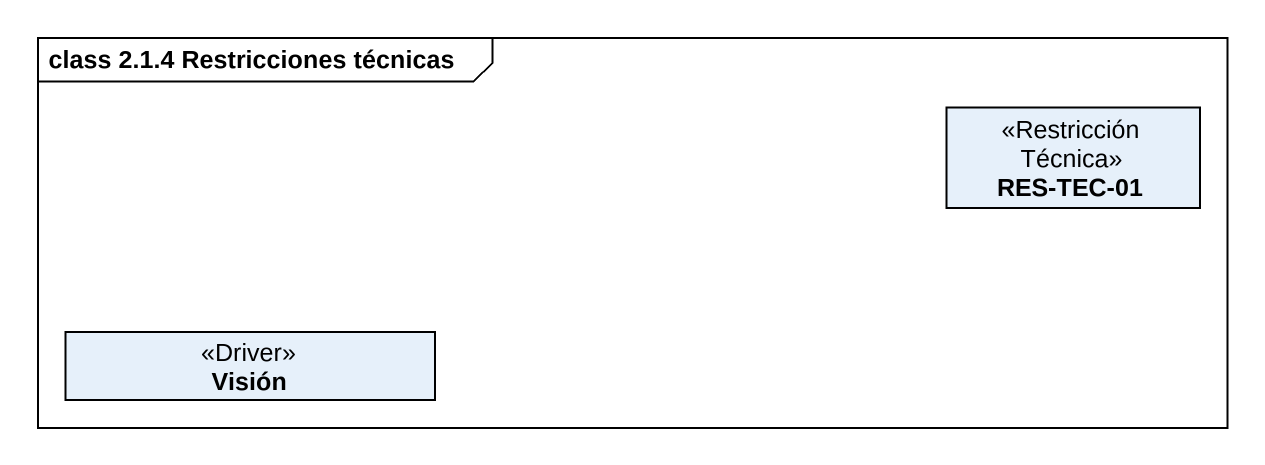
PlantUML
@startuml
mainframe class 2.1.4 Restricciones técnicas
hide circle
hide empty members
class "RES-TEC-01" as RES_TEC_01 <<Restricción Técnica>>
class Visión <<Driver>>
@enduml
